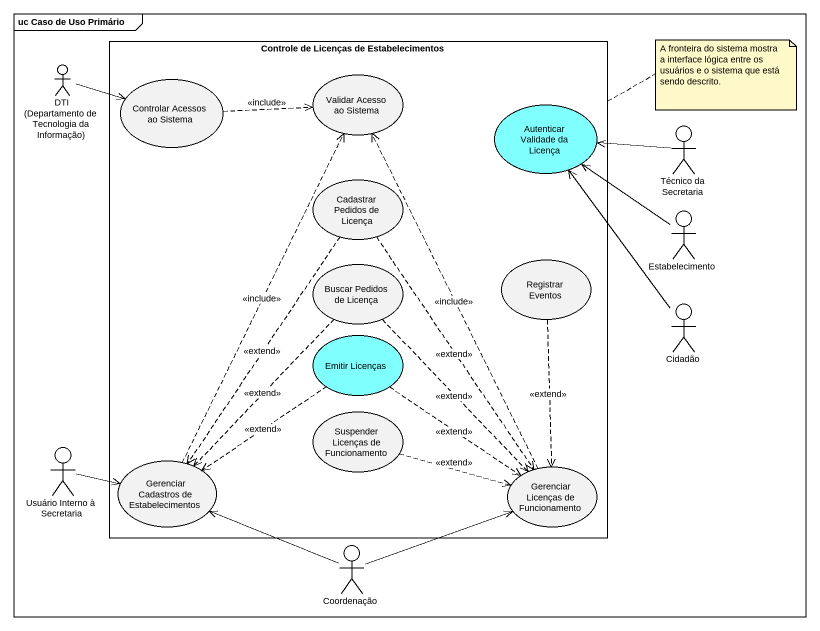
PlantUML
@startuml
mainframe uc Caso de Uso Primário
actor "DTI (Departamento de Tecnologia da Informação)" as DTI_Departamento_de
rectangle "Controle de Licenças de Estabelecimentos" as Controle_de_Licenças_de {
  usecase "Controlar Acessos ao Sistema" as Controlar_Acessos_ao_Sistema
  usecase "Validar Acesso ao Sistema" as Validar_Acesso_ao_Sistema
  usecase "Autenticar Validade da Licença" as Autenticar_Validade_da #80FFFF
  usecase "Cadastrar Pedidos de Licença" as Cadastrar_Pedidos_de_Licença
  usecase "Registrar Eventos" as Registrar_Eventos
  usecase "Buscar Pedidos de Licença" as Buscar_Pedidos_de_Licença
  usecase "Emitir Licenças" as Emitir_Licenças #80FFFF
  usecase "Suspender Licenças de Funcionamento" as Suspender_Licenças_de
  usecase "Gerenciar Cadastros de Estabelecimentos" as Gerenciar_Cadastros_de
  usecase "Gerenciar Licenças de Funcionamento" as Gerenciar_Licenças_de
}
actor "Técnico da Secretaria" as Técnico_da_Secretaria
actor Estabelecimento
actor Cidadão
actor "Usuário Interno à Secretaria" as Usuário_Interno_à_Secretaria
actor Coordenação
DTI_Departamento_de -right-> Controlar_Acessos_ao_Sistema
Controlar_Acessos_ao_Sistema .right.> Validar_Acesso_ao_Sistema : <<include>>
Técnico_da_Secretaria -left-> Autenticar_Validade_da
Cadastrar_Pedidos_de_Licença ..> Gerenciar_Cadastros_de : <<extend>>
Cadastrar_Pedidos_de_Licença ..> Gerenciar_Licenças_de : <<extend>>
Estabelecimento -up-> Autenticar_Validade_da
Registrar_Eventos ..> Gerenciar_Licenças_de : <<extend>>
Buscar_Pedidos_de_Licença ..> Gerenciar_Cadastros_de : <<extend>>
Buscar_Pedidos_de_Licença ..> Gerenciar_Licenças_de : <<extend>>
Emitir_Licenças ..> Gerenciar_Cadastros_de : <<extend>>
Emitir_Licenças ..> Gerenciar_Licenças_de : <<extend>>
Cidadão -up-> Autenticar_Validade_da
Suspender_Licenças_de .right.> Gerenciar_Licenças_de : <<extend>>
Usuário_Interno_à_Secretaria -right-> Gerenciar_Cadastros_de
Gerenciar_Cadastros_de .up.> Validar_Acesso_ao_Sistema : <<include>>
Gerenciar_Licenças_de .up.> Validar_Acesso_ao_Sistema : <<include>>
Coordenação -left-> Gerenciar_Cadastros_de
Coordenação -right-> Gerenciar_Licenças_de
note right of Controle_de_Licenças_de : A fronteira do sistema mostra a interface lógica entre os usuários e o sistema que está sendo descrito.
@enduml
